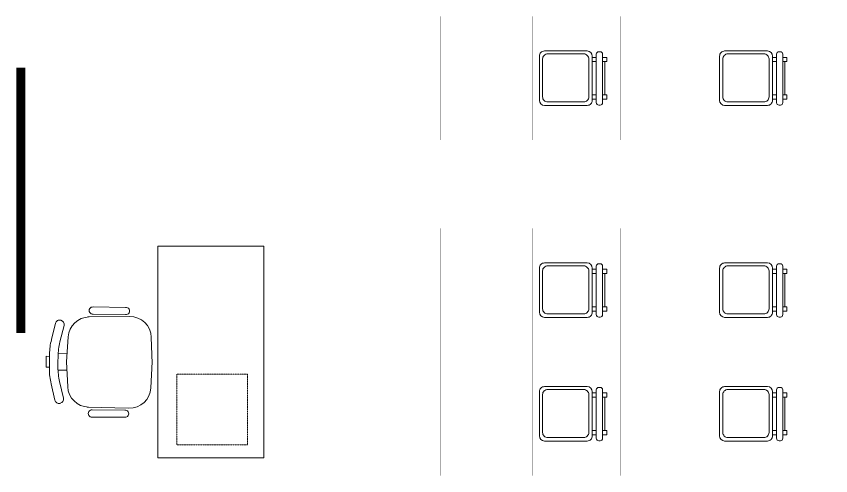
# Model space of a CAD drawing. Header units: millimetres. Extents: x -217756 to 263180, y 55413 to 130608.
# Drawn here: x -55747 to -51138, y 67545 to 70146 of the extents above; entities that cross this region are included whole.
import ezdxf

# ---------------------------------------------------------------- set-up
doc = ezdxf.new("R2010")
doc.units = ezdxf.units.MM
doc.linetypes.add('HIDDEN', pattern=[6, 4, -2])
doc.layers.add('ТХ_мебель передв', color=250, linetype='Continuous', lineweight=13)

# ---------------------------------------------------------------- blocks, each defined once
blk = doc.blocks.new('стул 5  340х340')
at = {"linetype": 'ByBlock', "extrusion": (-6.19742e-05, 0.000470712, 1)}
for p, q in [((-15086.8, 16641.7, 196.8), (-15361.1, 16641.7, 196.8)), ((-15340.7, 16664.9, 196.8), (-15316.5, 16664.9, 196.8)), ((-15340.7, 16664.9, 196.8), (-15340.7, 16641.7, 196.8)), ((-15316.5, 16641.7, 196.8), (-15316.5, 16664.9, 196.8)), ((-15316.5, 16653.3, 196.8), (-15128.7, 16653.3, 196.8)), ((-15128.7, 16664.9, 196.8), (-15104.4, 16664.9, 196.8)), ((-15128.7, 16664.9, 196.8), (-15128.7, 16641.7, 196.8)), ((-15104.4, 16641.7, 196.8), (-15104.4, 16664.9, 196.8)), ((-15375, 16627.7, 196.8), (-15375, 16619.9, 196.8)), ((-15361.1, 16605.9, 196.8), (-15086.8, 16605.9, 196.9)), ((-15340.7, 16605.9, 196.8), (-15340.7, 16583.2, 196.9)), ((-15316.5, 16583.2, 196.9), (-15316.5, 16605.9, 196.8)), ((-15128.7, 16605.9, 196.9), (-15128.7, 16583.2, 196.9)), ((-15104.4, 16583.2, 196.9), (-15104.4, 16605.9, 196.9)), ((-15072.8, 16619.9, 196.8), (-15072.8, 16627.7, 196.8))]:
    blk.add_line(p, q, dxfattribs=at)
at = {"ltscale": 100, "extrusion": (-6.19742e-05, 0.000470712, 1), "elevation": 205.6}
for points in [[(-15347.9, 16582.9), (-15097, 16582.9, -0.414169), (-15068.3, 16554.2), (-15068.3, 16312.2, -0.414258), (-15097, 16283.5), (-15347.9, 16283.5, -0.414169), (-15376.6, 16312.2), (-15376.6, 16554.2, -0.414258)], [(-15328.2, 16563.2), (-15113.6, 16563.2, -0.414214), (-15084.9, 16534.4), (-15084.9, 16330.6, -0.414214), (-15113.6, 16301.9), (-15328.2, 16301.9, -0.414214), (-15356.9, 16330.6), (-15356.9, 16534.4, -0.414214)]]:
    blk.add_lwpolyline(points, format="xyb", close=True, dxfattribs=at)
at = {"linetype": 'ByBlock', "extrusion": (-6.19742e-05, 0.000470712, 1)}
for centre, start, end in [((-15361, 16627.6, 205.6), 90, 180), ((-15086.8, 16627.6, 205.6), 0, 90), ((-15361, 16619.8, 205.6), 180, 270), ((-15086.8, 16619.8, 205.6), 270, 0)]:
    blk.add_arc(centre, 13.9, start, end, dxfattribs=at)
blk = doc.blocks.new('A$C8c173fd4')
at = {"layer": 'ТХ_мебель передв', "ltscale": 100, "xscale": -1, "rotation": 270}
for p in [(-5004.3, 29712.4, -197), (-3984.3, 29712.4, -197), (-5004.3, 28512.4, -197), (-3984.3, 28512.4, -197), (-5004.3, 27812.4, -197), (-3984.3, 27812.4, -197)]:
    blk.add_blockref('стул 5  340х340', p, dxfattribs=at)
blk = doc.blocks.new('У018.1')
at = {"layer": 'ТХ_мебель передв', "ltscale": 100, "const_width": 1}
blk.add_lwpolyline([(135238.8, 62061.4), (135238.8, 61361.4), (135758.8, 61361.4), (135758.8, 62061.4)], close=True, dxfattribs=at)
blk = doc.blocks.new('A$C2007aa80')
at = {"layer": 'ТХ_мебель передв'}
for p in [(-159453.8, -53571.4), (-158433.8, -53571.4), (-157413.8, -53571.4), (-156393.8, -53571.4), (-155373.8, -53571.4), (-140835.4, -53571.4), (-139815.4, -53571.4), (-138795.4, -53571.4), (-137775.4, -53571.4), (-136755.4, -53571.4), (-159453.8, -54771.4), (-158433.8, -54771.4), (-157413.8, -54771.4), (-156393.8, -54771.4), (-155373.8, -54771.4), (-140835.4, -54771.4), (-139815.4, -54771.4), (-138795.4, -54771.4), (-137775.4, -54771.4), (-136755.4, -54771.4), (-159453.8, -55471.4), (-158433.8, -55471.4), (-157413.8, -55471.4), (-156393.8, -55471.4), (-155373.8, -55471.4), (-140835.4, -55471.4), (-139815.4, -55471.4), (-138795.4, -55471.4), (-137775.4, -55471.4), (-136755.4, -55471.4)]:
    blk.add_blockref('У018.1', p, dxfattribs=at)
blk = doc.blocks.new('стол с тумбой 1200х600')
blk.add_lwpolyline([(-19012.2, 19801.1), (-19012.2, 21001.1), (-19612.2, 21001.1), (-19612.2, 19801.1)], close=True)
at = {"linetype": 'HIDDEN', "ltscale": 0.1}
blk.add_lwpolyline([(-19505.4, 19874.7), (-19105.4, 19874.7), (-19105.4, 20274.7), (-19505.4, 20274.7)], close=True, dxfattribs=at)
blk = doc.blocks.new('М-60')
at = {"extrusion": (-6.19742e-05, 0.000470712, 1)}
for p, q in [((7035415.4, 1186627.5, -0.2), (7035231.8, 1186626.6, -0.2)), ((7035232, 1186585.7, -0.1), (7035415.6, 1186586.5, -0.1)), ((7035049.2, 1186548.9, -0.1), (7035050.6, 1186548.5, -0.1)), ((7035202.1, 1186569.5, -0.1), (7035439, 1186576.2, -0.1)), ((7034998.3, 1186437.9, -0.1), (7035019.7, 1186530.9, -0.1)), ((7035068.3, 1186519.6, -0.1), (7035046.7, 1186425.8, -0.1)), ((7035085.8, 1186312.9, 0), (7035092.5, 1186454.7, -0.1)), ((7035563.1, 1186460.5, -0.1), (7035569.8, 1186312.9, 0)), ((7034989, 1186312.9, 0), (7034989, 1186356.2, -0.1)), ((7035037.8, 1186361.3, -0.1), (7035088.1, 1186361.3, -0.1)), ((7034971.3, 1186282.6, 0), (7034970.4, 1186343.1, -0.1)), ((7034989, 1186343.1, -0.1), (7034970.8, 1186343.1, -0.1)), ((7034970.8, 1186343.1, -0.1), (7034970.8, 1186282.6, 0)), ((7034989, 1186312.9, 0), (7034989, 1186343.1, -0.1)), ((7034989, 1186313.2, 0), (7034989.4, 1186282.9, 0)), ((7034989, 1186313.2, 0), (7034989.6, 1186269.8, 0)), ((7035037.4, 1186344.1, 0), (7035037.4, 1186312.9, 0)), ((7035037.8, 1186282.6, 0), (7035037.4, 1186313.9, 0)), ((7035085.7, 1186314.6, 0), (7035094.7, 1186172.9, 0)), ((7035565.2, 1186174.3, 0.1), (7035569.7, 1186322, 0)), ((7034989.4, 1186282.9, 0), (7034971.3, 1186282.6, 0)), ((7035038.5, 1186265.5, 0), (7035088.8, 1186266.3, 0)), ((7035000.2, 1186188.3, 0), (7035023, 1186095.7, 0.1)), ((7035071.5, 1186107.6, 0.1), (7035048.4, 1186201.2, 0)), ((7035052.8, 1186078.1, 0.1), (7035054.2, 1186078.5, 0.1)), ((7035206, 1186059.9, 0.1), (7035442.9, 1186056.7, 0.1)), ((7035236.1, 1186044.1, 0.1), (7035419.7, 1186046, 0.1)), ((7035420.2, 1186005.1, 0.1), (7035236.6, 1186003.1, 0.1))]:
    blk.add_line(p, q, dxfattribs=at)
for centre, start, end in [((7035230, 1186606.2, 122.4), 84.9987, 275.5247), ((7035417.4, 1186607.1, 122.4), 264.9987, 95.5247), ((7035234.4, 1186023.7, 122.4), 85.3479, 275.874), ((7035421.8, 1186025.7, 122.4), 265.3479, 95.874)]:
    blk.add_arc(centre, 20.6, start, end, dxfattribs=at)
at = {"extrusion": (6.19742e-05, -0.000470712, -1)}
for centre, major_axis, start_param, end_param in [((7035043.3, 1186525.4, -0.1), (15.6, 18.5, 0), 4.240369, 5.829345), ((7035044.7, 1186525.1, -0.1), (15.6, 18.5, 0), -0.45384, 1.098777), ((7035213.4, 1186449, -0.1), (77.8, 92.6, 0), 4.061153, 5.558057), ((7035442.2, 1186455, -0.1), (77.8, 92.6, 0), -0.725128, 0.826554), ((7035352, 1186356.2, 0), (-277.9, 233.5, -0.1), 5.584367, 5.811166), ((7035400.4, 1186344.1, 0), (233.5, 277.9, -0.1), 4.01357, 4.240369)]:
    blk.add_ellipse(centre, major_axis=major_axis, ratio=1, start_param=start_param, end_param=end_param, dxfattribs=at)
at = {"extrusion": (-6.19742e-05, 0.000470712, 1)}
for centre, major_axis, start_param, end_param in [((7035352.6, 1186275.3, 0), (-274.3, -237.7, 0.1), 5.584367, 5.811166), ((7035400.8, 1186288.2, 0), (237.7, -274.3, 0.1), 4.01357, 4.240369), ((7035215.4, 1186180.5, 0), (79.2, -91.4, 0), 4.061153, 5.558057), ((7035444.3, 1186178, 0.1), (79.2, -91.4, 0), -0.725128, 0.826554), ((7035046.5, 1186101.5, 0.1), (15.8, -18.3, 0), 4.240369, 5.829345), ((7035048, 1186101.8, 0.1), (15.8, -18.3, 0), -0.45384, 1.098777)]:
    blk.add_ellipse(centre, major_axis=major_axis, ratio=1, start_param=start_param, end_param=end_param, dxfattribs=at)

msp = doc.modelspace()

# ---------------------------------------------------------------- linework, layer by layer
at = {"layer": 'ТХ_мебель передв', "ltscale": 100, "const_width": 50}
msp.add_lwpolyline([(-55720.7, 68353.4), (-55720.7, 69853.4)], dxfattribs=at)
at = {"layer": 'ТХ_мебель передв', "lineweight": 0, "ltscale": 100, "transparency": 33554687, "const_width": 2}
msp.add_lwpolyline([(-55745.7, 69853.4), (-55695.7, 69853.4), (-55695.7, 68353.4), (-55745.7, 68353.4)], close=True, dxfattribs=at)

# ---------------------------------------------------------------- block references
for name, p in [('A$C8c173fd4', (-64065.7, 55305.7)), ('A$C2007aa80', (-29130.7, 61655.7))]:
    msp.add_blockref(name, p)
at = {"layer": 'ТХ_мебель передв'}
msp.add_blockref('стол с тумбой 1200х600', (-35333.5, 47844.5), dxfattribs=at)
msp.add_blockref('стол с тумбой 1200х600', (-35333.5, 47844.5), dxfattribs=at)
at = {"layer": 'ТХ_мебель передв', "rotation": 359.0887326624886}
msp.add_blockref('М-60', (-7108525.5, -1006088.2, 0), dxfattribs=at)

doc.saveas('drawing.dxf')
